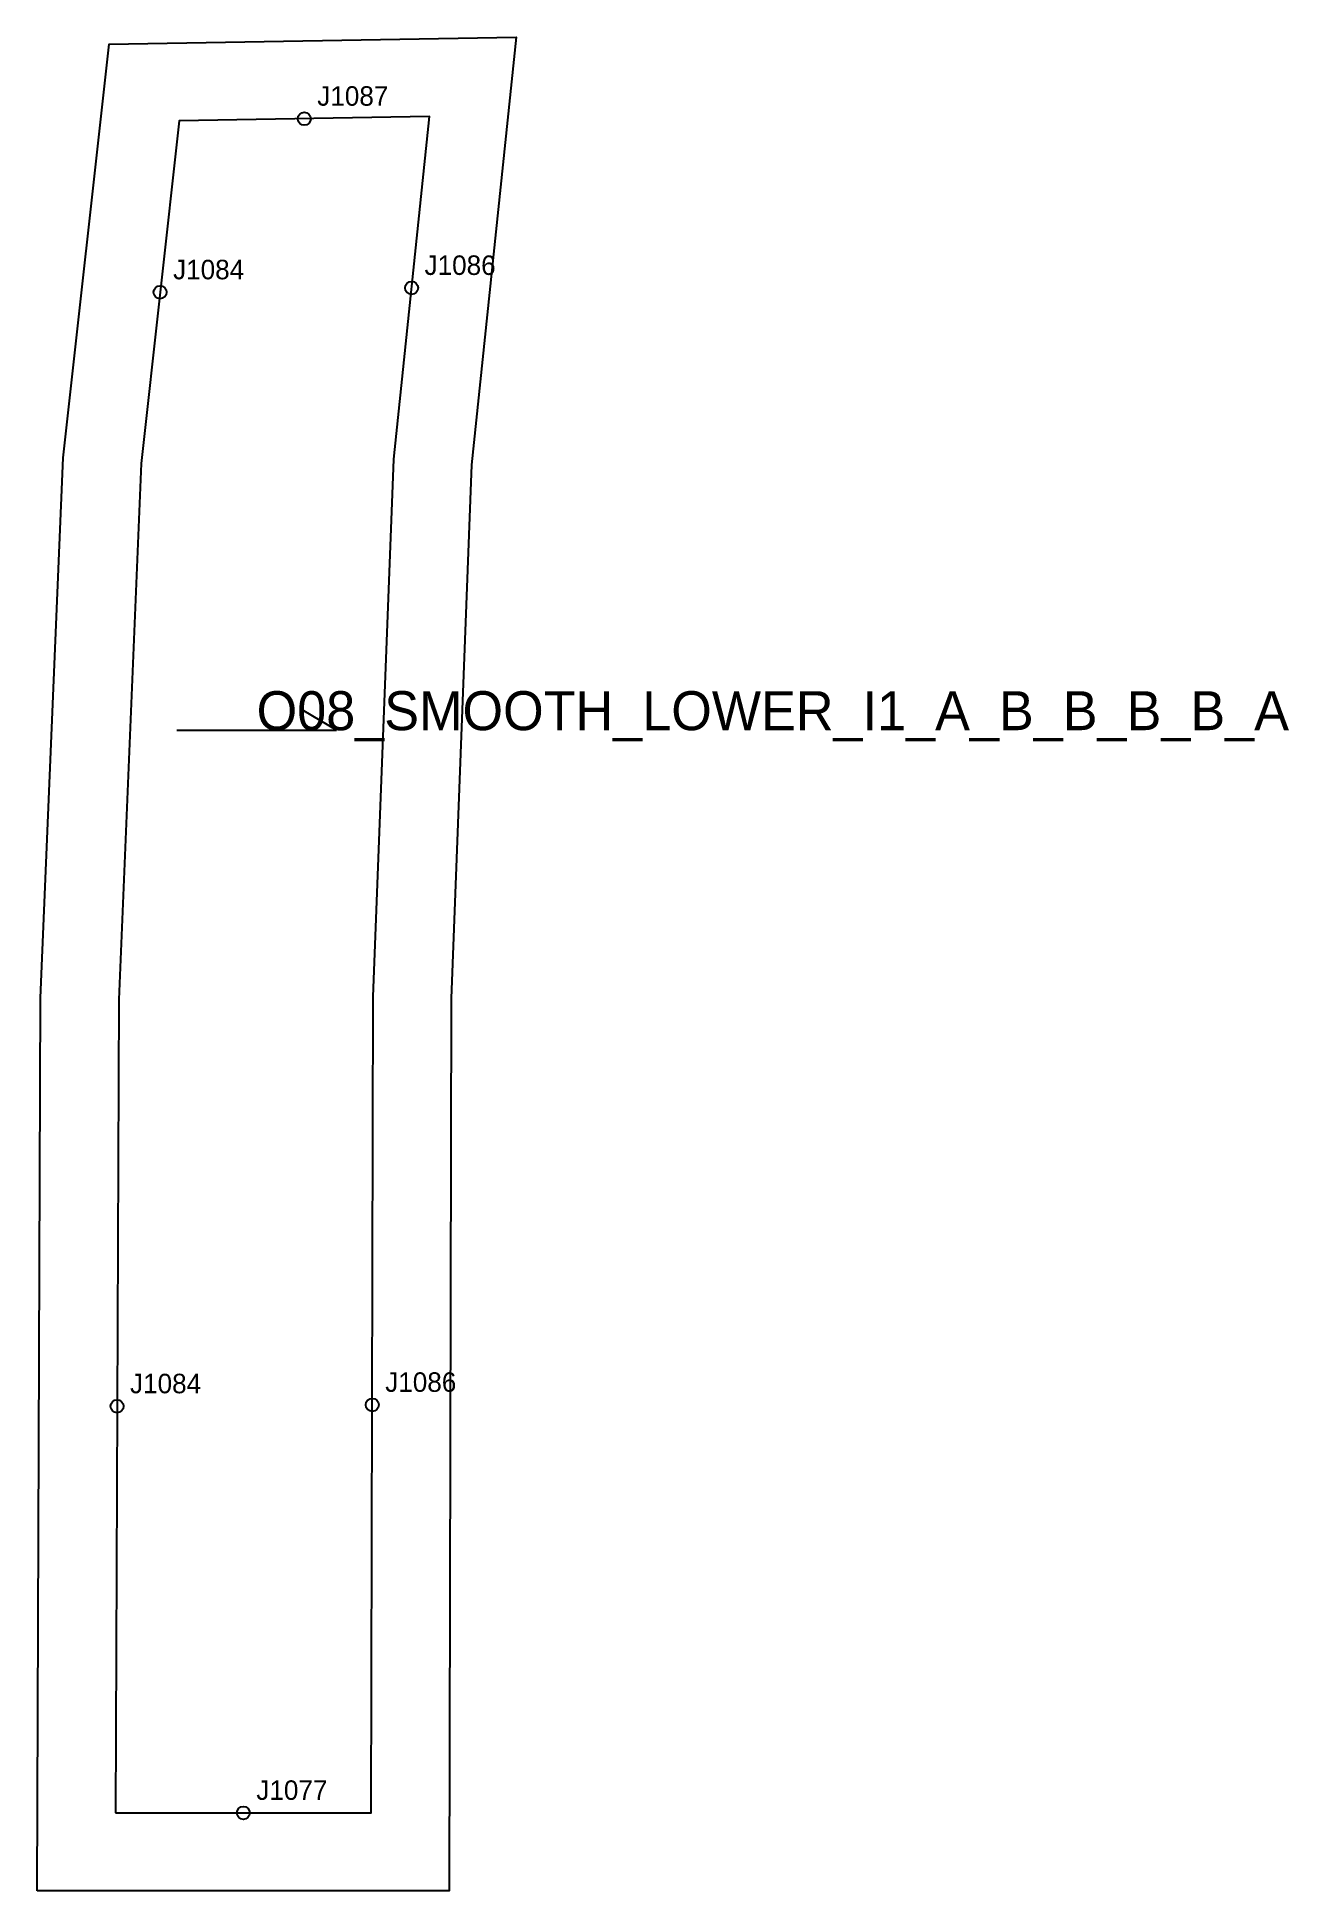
# Model space of a CAD drawing. Header units: millimetres. Extents: x -12 to 180, y -12 to 273.
import ezdxf

# ---------------------------------------------------------------- set-up
doc = ezdxf.new("R2010")
doc.units = ezdxf.units.MM
for name, color, linetype in [('CUT', 1, 'Continuous'), ('GRAIN', 3, 'Continuous'), ('LABEL', 7, 'Continuous'), ('NOTCH', 2, 'Continuous'), ('SEW', 5, 'Continuous')]:
    doc.layers.add(name, color=color, linetype=linetype)

msp = doc.modelspace()

# ---------------------------------------------------------------- linework, layer by layer
at = {"layer": 'CUT'}
msp.add_lwpolyline([(-12.05, -12), (-11.5, 125.33), (-8.02, 208.4), (-0.97, 272.02), (61.63, 273.09), (54.76, 207.31), (51.63, 125.26), (51.32, -12), (-12.05, -12)], close=True, dxfattribs=at)
at = {"layer": 'GRAIN'}
for p, q in [((33.99, 166.5), (28.99, 169.5)), ((9.43, 166.5), (33.99, 166.5))]:
    msp.add_line(p, q, dxfattribs=at)
at = {"layer": 'NOTCH'}
for centre in [(29.04, 260.53), (6.87, 233.84), (45.54, 234.51), (0.25, 62.53), (39.49, 62.75), (19.67, 0)]:
    msp.add_circle(centre, 1, dxfattribs=at)
at = {"layer": 'SEW'}
msp.add_lwpolyline([(0, 0), (39.35, 0), (39.63, 125.51), (42.79, 208.17), (48.29, 260.86), (9.79, 260.2), (3.95, 207.49), (0.5, 125.06)], close=True, dxfattribs=at)

# ---------------------------------------------------------------- texts
at = {"layer": 'LABEL'}
for s, height, p in [('J1087', 3, (31.04, 262.53)), ('J1086', 3, (47.54, 236.51)), ('J1084', 3, (8.87, 235.84)), ('O08_SMOOTH_LOWER_I1_A_B_B_B_B_A', 6, (21.71, 166.5)), ('J1084', 3, (2.25, 64.53)), ('J1086', 3, (41.49, 64.75)), ('J1077', 3, (21.67, 2))]:
    msp.add_text(s, height=height, dxfattribs=at).set_placement(p)

doc.saveas('drawing.dxf')
